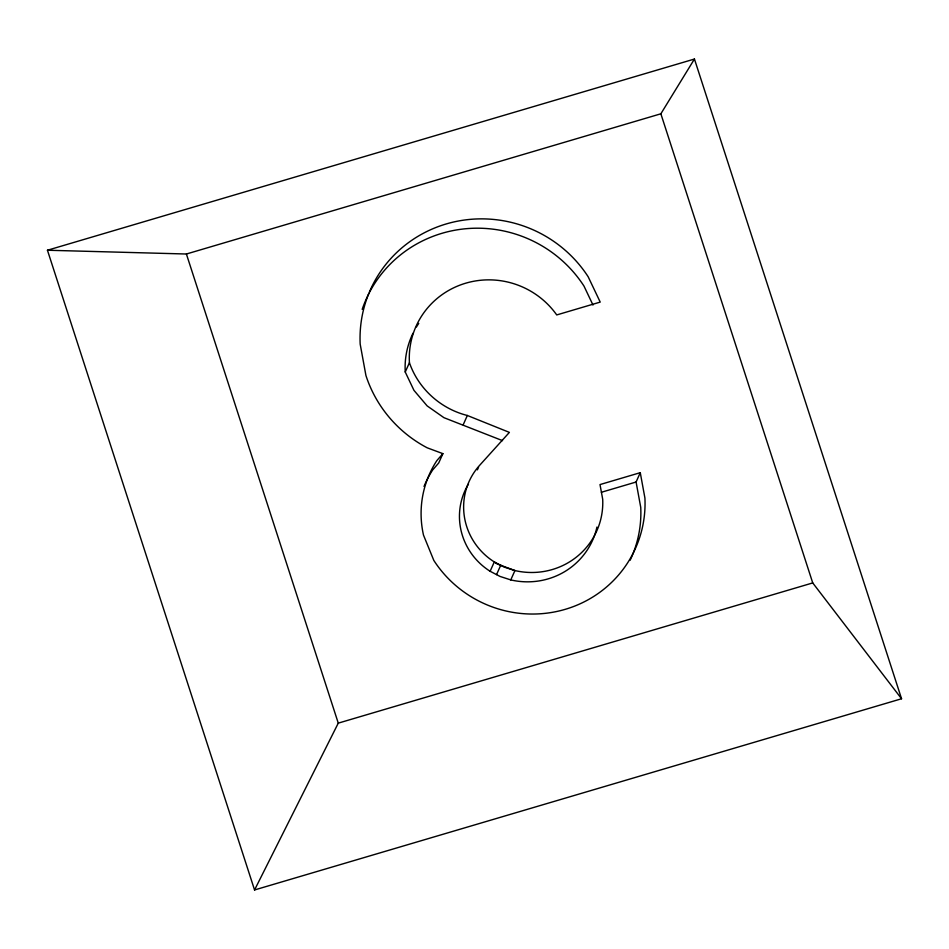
<?xml version="1.0" encoding="UTF-8"?>
<svg xmlns="http://www.w3.org/2000/svg" width="949" height="949" viewBox="0 0 949 949"><rect width="100%" height="100%" fill="white"/><g stroke="black" fill="none" stroke-linecap="round" stroke-linejoin="round"><path stroke-width="1.42" d="M502.507 440.633L443.942 417.679L427.157 405.911L413.954 390.347L405.247 372.02L409.422 362.684A81.472 79.384 24.1 0 1 463.67 283.822A81.472 79.384 24.1 0 1 556.731 314.938L600.219 302.09L588.166 276.764A124.438 121.247 24.1 0 0 446.172 223.964A124.438 121.247 24.1 0 0 360.181 344.143L365.934 375.531A124.438 121.247 24.1 0 0 427.216 447.821L442.886 453.646L438.711 462.993L432.685 469.933A101.365 98.767 24.1 0 0 424.013 486.469M463.171 424.832L467.347 415.484L509.388 432.388L479.15 465.864A65.41 63.737 24.1 0 0 494.299 561.938L490.123 571.274L500.087 576.458L510.764 579.91A72.765 70.902 24.1 0 0 596.945 527.063M477.359 469.862L478.557 467.193M496.541 574.62L500.716 565.272M510.764 579.91L514.939 570.563A72.765 70.902 24.1 0 0 602.698 499.233L600.005 484.571L640.267 472.673L644.917 498.047A115.22 112.267 24.1 0 1 565.296 609.317A115.22 112.267 24.1 0 1 433.823 560.432L423.491 535.106A101.365 98.767 24.1 0 1 436.86 460.597L442.886 453.646M630.112 560.266A115.22 112.267 24.1 0 0 640.741 507.383L636.091 482.021L640.267 472.673M254.557 889.96L338.271 723.138L186.395 254.012L47.45 250.239L254.557 889.96L901.55 698.761L694.443 59.04L47.45 250.239M186.395 254.012L660.86 113.797L694.443 59.04M601.381 492.27L636.091 482.021M338.271 723.138L812.735 582.923L901.55 698.761M467.347 415.484C440.668 408.794 418.39 388.746 409.422 362.684M592.995 305.032L583.991 286.1A124.438 121.247 24.1 0 0 369.612 292.138M660.86 113.797L812.735 582.923M405.247 372.02A81.472 79.384 24.1 0 1 412.993 333.253M416.433 326.978A81.472 79.384 24.1 0 1 418.746 323.395M362.186 309.362A124.438 121.247 24.1 0 1 368.959 293.407M490.123 571.274A65.41 63.737 24.1 0 1 468.486 484.026M514.939 570.563L504.263 567.122L494.299 561.938L497.134 563.943L514.939 570.563"/></g></svg>
